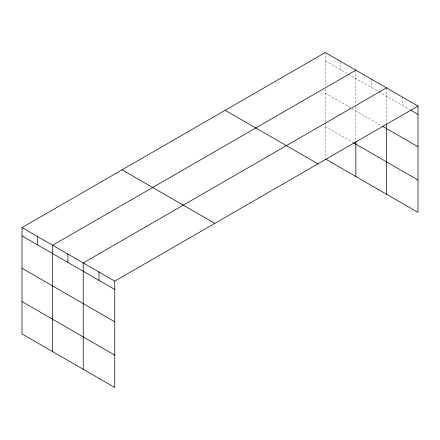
<?xml version="1.0" encoding="UTF-8"?>
<svg xmlns="http://www.w3.org/2000/svg" width="440" height="440" viewBox="0 0 440 440"><rect width="100%" height="100%" fill="white"/><g stroke="black" fill="none" stroke-linecap="round" stroke-linejoin="round"><path stroke-width="0.33" stroke-dasharray="2.2 1.65" d="M325.243 60.836L347.611 73.75M348.2 74.085L378.219 91.421M378.813 91.762L409.822 109.665M325.243 93.181L381.755 125.807M325.243 126.506L352.908 142.483M402.232 96.965L402.232 105.281M386.463 87.863L386.463 123.134M371.157 79.024L371.157 87.34M355.85 70.191L355.85 104.115M355.85 106.81L355.85 140.778M340.549 61.353L340.549 69.669M325.243 52.52L325.243 86.444M325.243 89.139L325.243 122.425M325.243 123.107L325.243 158.18"/><path stroke-width="0.66" d="M22 227.596L114.758 281.144L114.758 387.481L22 333.927L22 227.596L325.243 52.52L418 106.073L418 212.405L325.831 159.192M355.85 70.191L52.608 245.267L52.608 351.604M386.463 87.863L83.221 262.939L83.221 369.276M114.758 281.144L418 106.073M410.993 110.341L418 114.389M382.344 126.148L418 146.735M353.496 142.819L418 180.059M225.17 110.292L317.928 163.845M122.073 169.818L214.83 223.372M22 235.906L114.758 289.459M22 268.257L114.758 321.811M22 301.582L114.758 355.135M386.463 123.811L386.463 194.2M355.85 141.46L355.85 176.528M98.989 272.041L98.989 280.357M67.914 254.1L67.914 262.416M37.306 236.429L37.306 244.745"/></g></svg>
